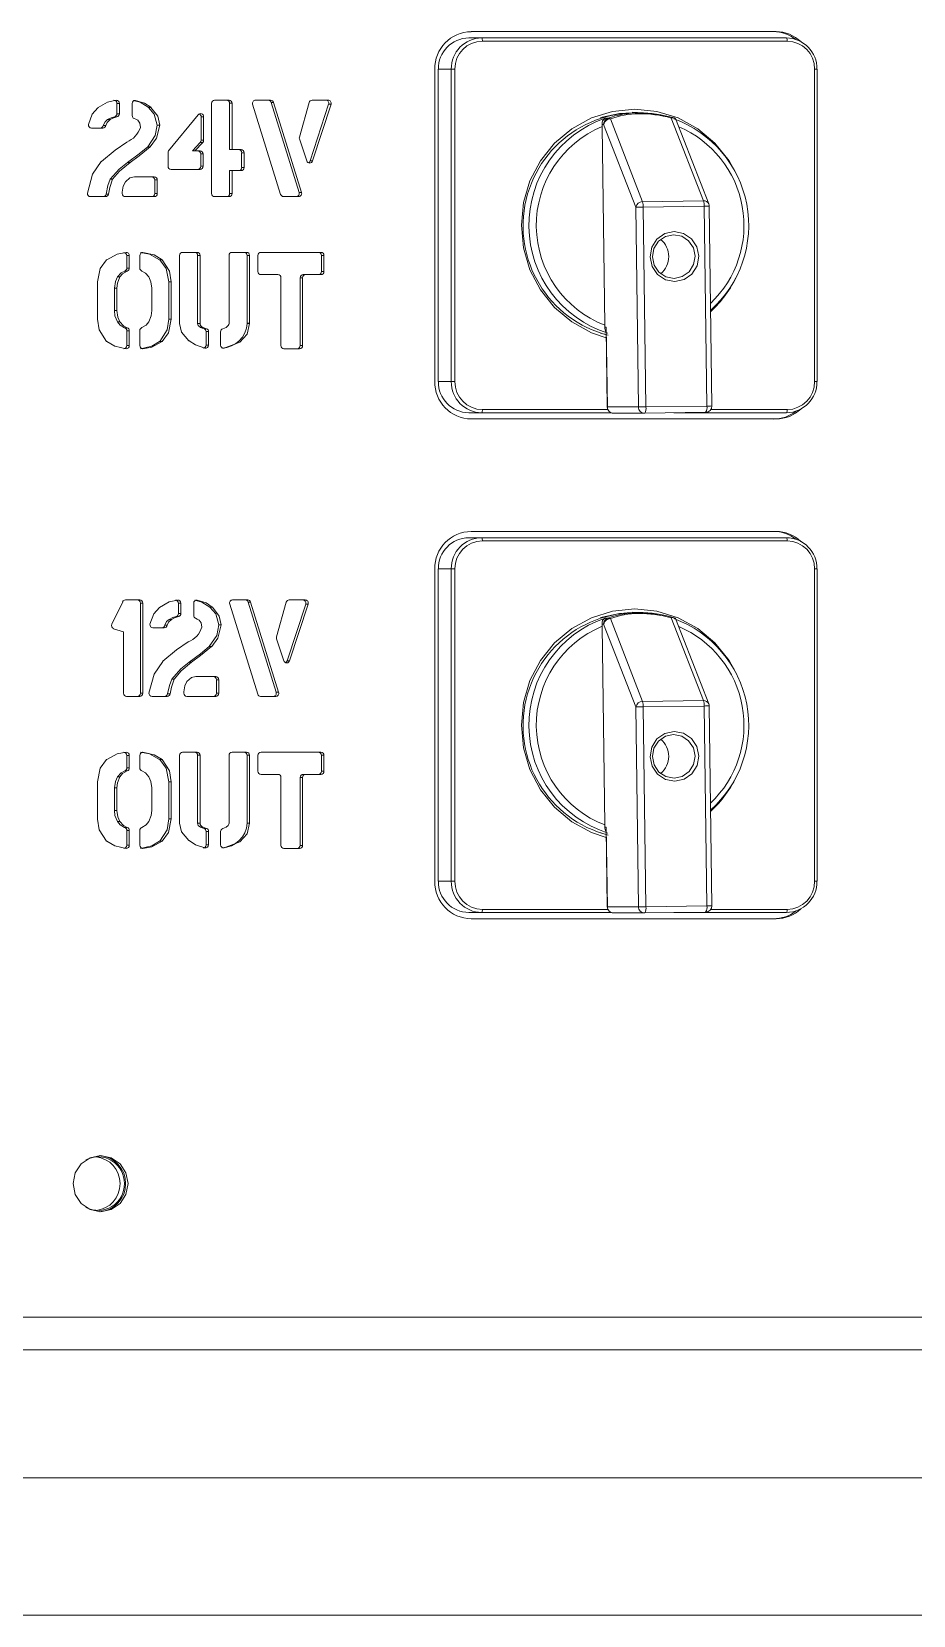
# Model space of a CAD drawing. Header units: millimetres. Extents: x 0 to 197, y 0 to 196.
# Drawn here: x 85.63 to 89.16, y 146.53 to 152.87 of the extents above; entities that cross this region are included whole.
import ezdxf

# ---------------------------------------------------------------- set-up
doc = ezdxf.new("R2010")
doc.units = ezdxf.units.MM

msp = doc.modelspace()

# ---------------------------------------------------------------- linework, layer by layer
at = {"color": 7, "linetype": 'Continuous', "lineweight": 15}
for p, q in [((88.6134, 152.8693), (87.3932, 152.8693)), ((87.3835, 152.8443), (87.435, 152.8443)), ((87.435, 152.8443), (88.6552, 152.8443)), ((88.6579, 152.8318), (87.4377, 152.8318)), ((87.2468, 152.7193), (87.2468, 151.4693)), ((87.2614, 152.7193), (87.2614, 151.4693)), ((87.313, 152.7193), (87.2614, 152.7193)), ((87.313, 151.4693), (87.313, 152.7193)), ((87.3279, 152.7193), (87.313, 152.7193)), ((87.3279, 152.7193), (87.3279, 151.4693)), ((88.7677, 151.4693), (88.7677, 152.7193)), ((88.7775, 151.4693), (88.7775, 152.7193)), ((85.9845, 152.5821), (85.9747, 152.5821)), ((85.9747, 152.541), (85.9747, 152.5821)), ((85.9845, 152.5821), (85.9845, 152.541)), ((86.0359, 152.5333), (86.0359, 152.5819)), ((86.1003, 152.5666), (86.1101, 152.5666)), ((86.1106, 152.5663), (86.1008, 152.5663)), ((86.3535, 152.2218), (86.3535, 152.5826)), ((86.3657, 152.5951), (86.4234, 152.5951)), ((86.4356, 152.5826), (86.4259, 152.5826)), ((86.4259, 152.3972), (86.4259, 152.5826)), ((86.4356, 152.5826), (86.4356, 152.3972)), ((86.6301, 152.218), (86.5179, 152.5788)), ((86.5296, 152.5951), (86.5901, 152.5951)), ((86.6018, 152.5864), (86.592, 152.5864)), ((86.7041, 152.2256), (86.592, 152.5864)), ((86.6018, 152.5864), (86.7139, 152.2256)), ((86.7051, 152.4475), (86.7443, 152.5861)), ((86.748, 152.3519), (86.8221, 152.5787)), ((86.756, 152.5951), (86.8203, 152.5951)), ((86.8319, 152.5787), (86.7578, 152.3519)), ((86.8319, 152.5787), (86.8221, 152.5787)), ((88.0681, 152.5443), (88.037, 152.5443)), ((85.918, 152.4837), (85.8726, 152.4837)), ((85.9201, 152.4937), (85.9299, 152.4937)), ((85.9373, 152.5172), (85.9471, 152.5172)), ((85.9747, 152.5288), (85.965, 152.5288)), ((85.9747, 152.541), (85.9845, 152.541)), ((86.1361, 152.4957), (86.1459, 152.4957)), ((86.1459, 152.495), (86.1361, 152.495)), ((86.181, 152.3923), (86.3, 152.5369)), ((86.3215, 152.5288), (86.3118, 152.5288)), ((86.3118, 152.4348), (86.3118, 152.5288)), ((86.3215, 152.5288), (86.3215, 152.4348)), ((87.9174, 152.4984), (87.9178, 152.4899)), ((87.9233, 152.4984), (87.9174, 152.4984)), ((87.9178, 152.4899), (87.9283, 151.6946)), ((88.0523, 152.167), (87.9233, 152.4984)), ((87.9292, 152.5225), (87.9402, 152.5225)), ((87.9502, 152.5204), (88.0791, 152.1889)), ((88.3231, 152.1923), (88.1942, 152.5238)), ((88.344, 152.1797), (88.2111, 152.5214)), ((86.2771, 152.3923), (86.3084, 152.4263)), ((86.3182, 152.4263), (86.2869, 152.3923)), ((86.3182, 152.4263), (86.3084, 152.4263)), ((86.3118, 152.4348), (86.3215, 152.4348)), ((86.7347, 152.3518), (86.7053, 152.44)), ((86.1076, 152.4083), (86.0978, 152.4083)), ((86.0982, 152.4087), (86.108, 152.4087)), ((86.1797, 152.3306), (86.1797, 152.3867)), ((86.2771, 152.3923), (86.2869, 152.3923)), ((86.2869, 152.3923), (86.3075, 152.3923)), ((86.3197, 152.3798), (86.31, 152.3798)), ((86.31, 152.3306), (86.31, 152.3798)), ((86.3197, 152.3798), (86.3197, 152.3306)), ((86.4259, 152.3972), (86.4356, 152.3972)), ((86.4356, 152.3972), (86.4717, 152.3972)), ((86.4839, 152.3847), (86.4741, 152.3847)), ((86.4741, 152.3257), (86.4741, 152.3847)), ((86.4839, 152.3847), (86.4839, 152.3257)), ((86.0177, 152.3462), (86.0275, 152.3462)), ((86.3075, 152.3181), (86.1919, 152.3181)), ((86.31, 152.3306), (86.3197, 152.3306)), ((86.4259, 152.3132), (86.4356, 152.3132)), ((86.4259, 152.2218), (86.4259, 152.3132)), ((86.4356, 152.3132), (86.4356, 152.2218)), ((86.4717, 152.3132), (86.4356, 152.3132)), ((86.4741, 152.3257), (86.4839, 152.3257)), ((86.748, 152.3519), (86.7578, 152.3519)), ((85.9476, 152.2785), (85.9574, 152.2785)), ((85.9962, 152.2218), (85.9962, 152.2269)), ((86.045, 152.2884), (86.124, 152.2884)), ((86.1362, 152.2759), (86.1265, 152.2759)), ((86.1265, 152.2218), (86.1265, 152.2759)), ((86.1362, 152.2759), (86.1362, 152.2218)), ((85.9292, 152.2093), (85.8689, 152.2093)), ((85.9314, 152.2196), (85.9412, 152.2196)), ((86.124, 152.2093), (86.0084, 152.2093)), ((86.1265, 152.2218), (86.1362, 152.2218)), ((86.4234, 152.2093), (86.3657, 152.2093)), ((86.4259, 152.2218), (86.4356, 152.2218)), ((86.7023, 152.2093), (86.6417, 152.2093)), ((86.7041, 152.2256), (86.7139, 152.2256)), ((88.0628, 151.3673), (88.0523, 152.167)), ((88.0791, 152.1889), (88.3231, 152.1923)), ((88.3261, 152.1707), (88.0821, 152.1673)), ((88.0821, 152.1673), (88.0926, 151.3676)), ((88.3367, 151.371), (88.3261, 152.1707)), ((88.3562, 151.3714), (88.3457, 152.171)), ((86.2256, 151.7019), (86.2256, 151.9736)), ((86.2378, 151.9861), (86.2954, 151.9861)), ((86.3076, 151.9736), (86.2979, 151.9736)), ((86.2979, 151.7019), (86.2979, 151.9736)), ((86.3076, 151.9736), (86.3076, 151.7019)), ((86.4235, 151.702), (86.4235, 151.9736)), ((86.4357, 151.9861), (86.4934, 151.9861)), ((86.5056, 151.9736), (86.4959, 151.9736)), ((86.4959, 151.7022), (86.4959, 151.9736)), ((86.5056, 151.9736), (86.5056, 151.7022)), ((86.5394, 151.9096), (86.5394, 151.9736)), ((86.5516, 151.9861), (86.791, 151.9861)), ((86.8032, 151.9736), (86.7935, 151.9736)), ((86.7935, 151.9096), (86.7935, 151.9736)), ((86.8032, 151.9736), (86.8032, 151.9096)), ((86.0157, 151.9113), (86.0059, 151.9113)), ((86.0242, 151.9732), (86.0145, 151.9732)), ((86.0145, 151.9233), (86.0145, 151.9732)), ((86.0145, 151.9233), (86.0242, 151.9233)), ((86.0242, 151.9732), (86.0242, 151.9233)), ((86.0662, 151.9232), (86.0662, 151.9732)), ((86.1456, 151.9566), (86.1554, 151.9566)), ((86.156, 151.9561), (86.1462, 151.9561)), ((85.8972, 151.7189), (85.8972, 151.8675)), ((85.9773, 151.8877), (85.987, 151.8877)), ((86.182, 151.8678), (86.1917, 151.8678)), ((86.1918, 151.8676), (86.182, 151.8676)), ((86.182, 151.7188), (86.182, 151.8676)), ((86.1918, 151.8676), (86.1918, 151.7188)), ((86.619, 151.8971), (86.5516, 151.8971)), ((86.6312, 151.6128), (86.6312, 151.8846)), ((86.7181, 151.8846), (86.7084, 151.8846)), ((86.7084, 151.6128), (86.7084, 151.8846)), ((86.7181, 151.8846), (86.7181, 151.6128)), ((86.7206, 151.8971), (86.7303, 151.8971)), ((86.791, 151.8971), (86.7303, 151.8971)), ((86.7935, 151.9096), (86.8032, 151.9096)), ((85.9647, 151.8427), (85.9744, 151.8427)), ((85.9647, 151.7532), (85.9647, 151.8427)), ((85.9744, 151.8427), (85.9744, 151.7532)), ((86.1145, 151.7532), (86.1145, 151.8427)), ((85.9647, 151.7532), (85.9744, 151.7532)), ((85.977, 151.708), (85.9867, 151.708)), ((86.0057, 151.6845), (86.0155, 151.6845)), ((86.0242, 151.6725), (86.0145, 151.6725)), ((86.0145, 151.6132), (86.0145, 151.6725)), ((86.0242, 151.6725), (86.0242, 151.6132)), ((86.0662, 151.6132), (86.0662, 151.6728)), ((86.182, 151.7188), (86.1918, 151.7188)), ((86.1917, 151.7186), (86.182, 151.7186)), ((86.2979, 151.7019), (86.3076, 151.7019)), ((86.3097, 151.6858), (86.3194, 151.6858)), ((86.3235, 151.6807), (86.3333, 151.6807)), ((86.3417, 151.6688), (86.3319, 151.6688)), ((86.3319, 151.615), (86.3319, 151.6688)), ((86.3417, 151.6688), (86.3417, 151.615)), ((86.3897, 151.6151), (86.3897, 151.6682)), ((86.4959, 151.7022), (86.5056, 151.7022)), ((86.5056, 151.7018), (86.4959, 151.7018)), ((87.9107, 151.6633), (87.9337, 151.6569)), ((87.9283, 151.6946), (87.9282, 151.6861)), ((87.9282, 151.6861), (87.9339, 151.6861)), ((87.9333, 151.6807), (87.9375, 151.3673)), ((87.9339, 151.6861), (87.9381, 151.3673)), ((86.0145, 151.6132), (86.0242, 151.6132)), ((86.1554, 151.6295), (86.1456, 151.6295)), ((86.1462, 151.63), (86.156, 151.63)), ((86.3319, 151.615), (86.3417, 151.615)), ((86.7059, 151.6003), (86.6434, 151.6003)), ((86.7084, 151.6128), (86.7181, 151.6128)), ((87.2614, 151.4693), (87.313, 151.4693)), ((87.3279, 151.4693), (87.313, 151.4693)), ((87.435, 151.3443), (87.3835, 151.3443)), ((87.9536, 151.3443), (87.435, 151.3443)), ((87.9381, 151.3673), (88.0628, 151.3673)), ((88.0875, 151.3426), (87.9628, 151.3426)), ((88.3316, 151.346), (88.0875, 151.3426)), ((88.0926, 151.3676), (88.3367, 151.371)), ((88.6552, 151.3443), (88.2046, 151.3443)), ((87.3932, 151.3193), (88.6134, 151.3193)), ((87.3835, 150.8443), (87.435, 150.8443)), ((88.6134, 150.8693), (87.3932, 150.8693)), ((87.435, 150.8443), (88.6552, 150.8443)), ((88.6579, 150.8318), (87.4377, 150.8318)), ((87.2468, 150.7193), (87.2468, 149.4693)), ((87.2614, 150.7193), (87.2614, 149.4693)), ((87.313, 150.7193), (87.2614, 150.7193)), ((87.313, 149.4693), (87.313, 150.7193)), ((87.3279, 150.7193), (87.313, 150.7193)), ((87.3279, 150.7193), (87.3279, 149.4693)), ((88.7677, 149.4693), (88.7677, 150.7193)), ((88.7775, 149.4693), (88.7775, 150.7193)), ((85.9542, 150.4977), (85.9977, 150.5881)), ((86.0086, 150.5951), (86.0661, 150.5951)), ((86.0783, 150.5826), (86.0685, 150.5826)), ((86.0685, 150.2218), (86.0685, 150.5826)), ((86.0783, 150.5826), (86.0783, 150.2218)), ((86.2308, 150.5821), (86.221, 150.5821)), ((86.221, 150.541), (86.221, 150.5821)), ((86.2308, 150.5821), (86.2308, 150.541)), ((86.2821, 150.5333), (86.2821, 150.5819)), ((86.4378, 150.5951), (86.4984, 150.5951)), ((86.51, 150.5864), (86.5002, 150.5864)), ((86.6124, 150.2256), (86.5002, 150.5864)), ((86.51, 150.5864), (86.6221, 150.2256)), ((86.6134, 150.4475), (86.6526, 150.5861)), ((86.6643, 150.5951), (86.7286, 150.5951)), ((86.1836, 150.5172), (86.1933, 150.5172)), ((86.221, 150.5288), (86.2113, 150.5288)), ((86.221, 150.541), (86.2308, 150.541)), ((86.3466, 150.5666), (86.3564, 150.5666)), ((86.3568, 150.5663), (86.3471, 150.5663)), ((86.5383, 150.218), (86.4262, 150.5788)), ((86.6563, 150.3519), (86.7304, 150.5787)), ((86.7401, 150.5787), (86.666, 150.3519)), ((86.7401, 150.5787), (86.7304, 150.5787)), ((87.9292, 150.5225), (87.9402, 150.5225)), ((87.9502, 150.5204), (88.0791, 150.1889)), ((88.0681, 150.5443), (88.037, 150.5443)), ((88.3231, 150.1923), (88.1942, 150.5238)), ((88.344, 150.1797), (88.2111, 150.5214)), ((86.001, 150.4679), (85.9616, 150.4802)), ((86.001, 150.2218), (86.001, 150.4679)), ((86.1642, 150.4837), (86.1189, 150.4837)), ((86.1664, 150.4937), (86.1762, 150.4937)), ((86.3824, 150.4957), (86.3921, 150.4957)), ((86.3921, 150.495), (86.3824, 150.495)), ((87.9174, 150.4984), (87.9178, 150.4899)), ((87.9233, 150.4984), (87.9174, 150.4984)), ((87.9178, 150.4899), (87.9283, 149.6946)), ((88.0523, 150.167), (87.9233, 150.4984)), ((86.3538, 150.4083), (86.3441, 150.4083)), ((86.3445, 150.4087), (86.3543, 150.4087)), ((86.6429, 150.3518), (86.6136, 150.44)), ((86.264, 150.3462), (86.2738, 150.3462)), ((86.6563, 150.3519), (86.666, 150.3519)), ((86.1939, 150.2785), (86.2037, 150.2785)), ((86.2912, 150.2884), (86.3703, 150.2884)), ((86.3825, 150.2759), (86.3727, 150.2759)), ((86.3727, 150.2218), (86.3727, 150.2759)), ((86.3825, 150.2759), (86.3825, 150.2218)), ((86.0661, 150.2093), (86.0132, 150.2093)), ((86.0685, 150.2218), (86.0783, 150.2218)), ((86.1755, 150.2093), (86.1152, 150.2093)), ((86.1777, 150.2196), (86.1875, 150.2196)), ((86.2425, 150.2218), (86.2425, 150.2269)), ((86.3703, 150.2093), (86.2547, 150.2093)), ((86.3727, 150.2218), (86.3825, 150.2218)), ((86.6105, 150.2093), (86.5499, 150.2093)), ((86.6124, 150.2256), (86.6221, 150.2256)), ((88.0628, 149.3673), (88.0523, 150.167)), ((88.0791, 150.1889), (88.3231, 150.1923)), ((88.3261, 150.1707), (88.0821, 150.1673)), ((88.0821, 150.1673), (88.0926, 149.3676)), ((88.3367, 149.371), (88.3261, 150.1707)), ((88.3562, 149.3714), (88.3457, 150.171)), ((86.0242, 149.9732), (86.0145, 149.9732)), ((86.0145, 149.9233), (86.0145, 149.9732)), ((86.0242, 149.9732), (86.0242, 149.9233)), ((86.0662, 149.9232), (86.0662, 149.9732)), ((86.1456, 149.9566), (86.1554, 149.9566)), ((86.156, 149.9561), (86.1462, 149.9561)), ((86.2256, 149.7019), (86.2256, 149.9736)), ((86.2378, 149.9861), (86.2954, 149.9861)), ((86.3076, 149.9736), (86.2979, 149.9736)), ((86.2979, 149.7019), (86.2979, 149.9736)), ((86.3076, 149.9736), (86.3076, 149.7019)), ((86.4235, 149.702), (86.4235, 149.9736)), ((86.4357, 149.9861), (86.4934, 149.9861)), ((86.5056, 149.9736), (86.4959, 149.9736)), ((86.4959, 149.7022), (86.4959, 149.9736)), ((86.5056, 149.9736), (86.5056, 149.7022)), ((86.5394, 149.9096), (86.5394, 149.9736)), ((86.5516, 149.9861), (86.791, 149.9861)), ((86.8032, 149.9736), (86.7935, 149.9736)), ((86.7935, 149.9096), (86.7935, 149.9736)), ((86.8032, 149.9736), (86.8032, 149.9096)), ((85.9773, 149.8877), (85.987, 149.8877)), ((86.0157, 149.9113), (86.0059, 149.9113)), ((86.0145, 149.9233), (86.0242, 149.9233)), ((86.619, 149.8971), (86.5516, 149.8971)), ((86.6312, 149.6128), (86.6312, 149.8846)), ((86.7181, 149.8846), (86.7084, 149.8846)), ((86.7084, 149.6128), (86.7084, 149.8846)), ((86.7181, 149.8846), (86.7181, 149.6128)), ((86.7206, 149.8971), (86.7303, 149.8971)), ((86.791, 149.8971), (86.7303, 149.8971)), ((86.7935, 149.9096), (86.8032, 149.9096)), ((85.8972, 149.7189), (85.8972, 149.8675)), ((85.9647, 149.8427), (85.9744, 149.8427)), ((85.9647, 149.7532), (85.9647, 149.8427)), ((85.9744, 149.8427), (85.9744, 149.7532)), ((86.1145, 149.7532), (86.1145, 149.8427)), ((86.182, 149.8678), (86.1917, 149.8678)), ((86.1918, 149.8676), (86.182, 149.8676)), ((86.182, 149.7188), (86.182, 149.8676)), ((86.1918, 149.8676), (86.1918, 149.7188)), ((85.9647, 149.7532), (85.9744, 149.7532)), ((85.977, 149.708), (85.9867, 149.708)), ((86.182, 149.7188), (86.1918, 149.7188)), ((86.1917, 149.7186), (86.182, 149.7186)), ((86.2979, 149.7019), (86.3076, 149.7019)), ((86.4959, 149.7022), (86.5056, 149.7022)), ((86.5056, 149.7018), (86.4959, 149.7018)), ((87.9283, 149.6946), (87.9282, 149.6861)), ((86.0057, 149.6845), (86.0155, 149.6845)), ((86.0242, 149.6725), (86.0145, 149.6725)), ((86.0145, 149.6132), (86.0145, 149.6725)), ((86.0242, 149.6725), (86.0242, 149.6132)), ((86.0662, 149.6132), (86.0662, 149.6728)), ((86.1554, 149.6295), (86.1456, 149.6295)), ((86.1462, 149.63), (86.156, 149.63)), ((86.3097, 149.6858), (86.3194, 149.6858)), ((86.3235, 149.6807), (86.3333, 149.6807)), ((86.3417, 149.6688), (86.3319, 149.6688)), ((86.3319, 149.615), (86.3319, 149.6688)), ((86.3417, 149.6688), (86.3417, 149.615)), ((86.3897, 149.6151), (86.3897, 149.6682)), ((87.9107, 149.6633), (87.9337, 149.6569)), ((87.9282, 149.6861), (87.9339, 149.6861)), ((87.9333, 149.6807), (87.9375, 149.3673)), ((87.9339, 149.6861), (87.9381, 149.3673)), ((86.0145, 149.6132), (86.0242, 149.6132)), ((86.3319, 149.615), (86.3417, 149.615)), ((86.7059, 149.6003), (86.6434, 149.6003)), ((86.7084, 149.6128), (86.7181, 149.6128)), ((87.2614, 149.4693), (87.313, 149.4693)), ((87.3279, 149.4693), (87.313, 149.4693)), ((87.435, 149.3443), (87.3835, 149.3443)), ((87.3932, 149.3193), (88.6134, 149.3193)), ((87.9536, 149.3443), (87.435, 149.3443)), ((87.9381, 149.3673), (88.0628, 149.3673)), ((88.0875, 149.3426), (87.9628, 149.3426)), ((88.3316, 149.346), (88.0875, 149.3426)), ((88.0926, 149.3676), (88.3367, 149.371)), ((88.6552, 149.3443), (88.2046, 149.3443)), ((77.6167, 147.7243), (94.2021, 147.7243)), ((94.2663, 147.5943), (77.3985, 147.5943)), ((81.8161, 146.5318), (153.5195, 146.5318))]:
    msp.add_line(p, q, dxfattribs=at)
at = {"color": 8, "linetype": 'Continuous', "lineweight": 15}
for p, q in [((88.7775, 152.7193), (88.7677, 152.7193)), ((86.0495, 152.5943), (86.0467, 152.5943)), ((86.0791, 151.9857), (86.0777, 151.9857)), ((86.0777, 151.6007), (86.0791, 151.6007)), ((86.3996, 151.6029), (86.4043, 151.6029)), ((88.7775, 151.4693), (88.7677, 151.4693)), ((87.4377, 151.3568), (87.94, 151.3568)), ((88.3518, 151.3568), (88.6579, 151.3568)), ((88.7775, 150.7193), (88.7677, 150.7193)), ((86.2957, 150.5943), (86.2929, 150.5943)), ((86.0791, 149.9857), (86.0777, 149.9857)), ((86.0777, 149.6007), (86.0791, 149.6007)), ((86.3996, 149.6029), (86.4043, 149.6029)), ((88.7775, 149.4693), (88.7677, 149.4693)), ((87.4377, 149.3568), (87.94, 149.3568)), ((88.3518, 149.3568), (88.6579, 149.3568)), ((75.1832, 147.0818), (153.5584, 147.0818))]:
    msp.add_line(p, q, dxfattribs=at)
at = {"color": 7, "linetype": 'Continuous', "lineweight": 15, "flags": 128}
for points in [[(85.8605, 152.4978), (85.8756, 152.5393), (85.8989, 152.5649)], [(85.8994, 152.5652), (85.9376, 152.5872), (85.9713, 152.5946)], [(86.1003, 152.5666), (86.0683, 152.5867), (86.0397, 152.5943)], [(86.0495, 152.5943), (86.0854, 152.5833), (86.1101, 152.5666)], [(86.1361, 152.4957), (86.124, 152.5393), (86.1008, 152.5663)], [(86.1106, 152.5663), (86.1383, 152.5307), (86.1459, 152.4957)], [(88.037, 152.5443), (87.9866, 152.5413), (87.9107, 152.5253)], [(88.1279, 152.5371), (88.0816, 152.5444), (88.037, 152.5468)], [(85.9201, 152.4937), (85.9275, 152.5086), (85.9373, 152.5172)], [(85.9471, 152.5172), (85.9351, 152.5057), (85.9299, 152.4937)], [(85.9373, 152.5172), (85.9523, 152.525), (85.965, 152.5288)], [(85.9747, 152.5288), (85.9587, 152.5236), (85.9471, 152.5172)], [(86.0584, 152.5146), (86.05, 152.5188), (86.0432, 152.5218)], [(86.0686, 152.4861), (86.066, 152.5034), (86.0584, 152.5146)], [(86.0982, 152.4087), (86.1281, 152.4533), (86.1361, 152.495)], [(86.1459, 152.495), (86.133, 152.4427), (86.108, 152.4087)], [(88.2061, 152.5241), (88.2097, 152.5224), (88.2109, 152.5213)], [(85.9124, 152.3495), (85.9676, 152.3956), (86.0141, 152.4275)], [(86.0177, 152.3462), (86.0634, 152.3799), (86.0978, 152.4083)], [(86.1076, 152.4083), (86.0634, 152.3726), (86.0275, 152.3462)], [(85.8568, 152.2226), (85.8769, 152.2985), (85.912, 152.3491)], [(85.9476, 152.2785), (85.984, 152.3195), (86.0177, 152.3462)], [(86.0275, 152.3462), (85.9851, 152.3116), (85.9574, 152.2785)], [(85.9314, 152.2196), (85.9384, 152.2533), (85.9476, 152.2785)], [(85.9574, 152.2785), (85.9465, 152.2461), (85.9412, 152.2196)], [(85.9962, 152.2273), (85.9999, 152.2514), (86.0085, 152.2684)], [(86.0089, 152.269), (86.0266, 152.2845), (86.0446, 152.2884)], [(88.208, 151.8693), (88.1706, 151.8764), (88.1386, 151.8976), (88.1171, 151.9298), (88.1091, 151.9679), (88.116, 152.0063), (88.1368, 152.039), (88.1682, 152.0611), (88.2054, 152.0693), (88.2429, 152.0622), (88.2748, 152.0409), (88.2964, 152.0088), (88.3043, 151.9706), (88.2974, 151.9323), (88.2767, 151.8995), (88.2453, 151.8774), (88.208, 151.8693)], [(88.2052, 151.8818), (88.2378, 151.8889), (88.2652, 151.9083), (88.2834, 151.9369), (88.2894, 151.9705), (88.2825, 152.0039), (88.2636, 152.032), (88.2356, 152.0506), (88.2029, 152.0568), (88.1703, 152.0497), (88.1428, 152.0303), (88.1247, 152.0017), (88.1186, 151.9681), (88.1256, 151.9347), (88.1444, 151.9066), (88.1724, 151.888), (88.2052, 151.8818)], [(85.9341, 151.9566), (85.9752, 151.9792), (86.0113, 151.9857)], [(86.1456, 151.9566), (86.1052, 151.9792), (86.0694, 151.9857)], [(86.0791, 151.9857), (86.1243, 151.9758), (86.1554, 151.9566)], [(85.8972, 151.8679), (85.9079, 151.9218), (85.9336, 151.9561)], [(85.9773, 151.8877), (85.9913, 151.9036), (86.0059, 151.9113)], [(86.0157, 151.9113), (85.9976, 151.9006), (85.987, 151.8877)], [(86.1023, 151.8877), (86.0888, 151.9035), (86.0746, 151.9113)], [(86.182, 151.8678), (86.1716, 151.9217), (86.1462, 151.9561)], [(86.156, 151.9561), (86.1856, 151.9107), (86.1917, 151.8678)], [(85.9647, 151.8427), (85.9686, 151.8689), (85.9773, 151.8877)], [(85.987, 151.8877), (85.9768, 151.8634), (85.9744, 151.8427)], [(86.1145, 151.8427), (86.1108, 151.8688), (86.1023, 151.8877)], [(85.977, 151.708), (85.9669, 151.7324), (85.9647, 151.7532)], [(85.9744, 151.7532), (85.9782, 151.7269), (85.9867, 151.708)], [(86.1023, 151.7082), (86.1122, 151.7325), (86.1145, 151.7532)], [(85.9335, 151.63), (85.9035, 151.6755), (85.8972, 151.7185)], [(86.0057, 151.6845), (85.9875, 151.6949), (85.977, 151.708)], [(85.9867, 151.708), (86.0007, 151.692), (86.0155, 151.6845)], [(86.0749, 151.6848), (86.0923, 151.6954), (86.1023, 151.7082)], [(86.1462, 151.63), (86.1759, 151.6756), (86.182, 151.7186)], [(86.1917, 151.7186), (86.1814, 151.6646), (86.156, 151.63)], [(86.2631, 151.6327), (86.2338, 151.6668), (86.2256, 151.7014)], [(86.3097, 151.6858), (86.3006, 151.6931), (86.2986, 151.6973), (86.2979, 151.7019)], [(86.3235, 151.6807), (86.3157, 151.6833), (86.3097, 151.6858)], [(86.3194, 151.6858), (86.3271, 151.6828), (86.3333, 151.6807)], [(86.3982, 151.6801), (86.4057, 151.6827), (86.4114, 151.6853)], [(86.5056, 151.7018), (86.4961, 151.6593), (86.4672, 151.6272), (86.4043, 151.6029)], [(86.4114, 151.6853), (86.4206, 151.693), (86.4228, 151.6973), (86.4235, 151.702)], [(86.0113, 151.6007), (85.9657, 151.6105), (85.9342, 151.6295)], [(86.0694, 151.6007), (86.1145, 151.6105), (86.1456, 151.6295)], [(86.1554, 151.6295), (86.1149, 151.6071), (86.0791, 151.6007)], [(86.327, 151.6028), (86.2897, 151.6158), (86.2634, 151.6325)], [(86.1457, 150.5652), (86.1839, 150.5872), (86.2176, 150.5946)], [(86.3466, 150.5666), (86.3146, 150.5867), (86.286, 150.5943)], [(86.2957, 150.5943), (86.3317, 150.5833), (86.3564, 150.5666)], [(86.1068, 150.4978), (86.1219, 150.5393), (86.1452, 150.5649)], [(86.1664, 150.4937), (86.1738, 150.5086), (86.1836, 150.5172)], [(86.1933, 150.5172), (86.1814, 150.5057), (86.1762, 150.4937)], [(86.1836, 150.5172), (86.1985, 150.525), (86.2113, 150.5288)], [(86.221, 150.5288), (86.205, 150.5236), (86.1933, 150.5172)], [(86.3046, 150.5146), (86.2962, 150.5188), (86.2895, 150.5218)], [(86.3824, 150.4957), (86.3703, 150.5393), (86.3471, 150.5663)], [(86.3568, 150.5663), (86.3846, 150.5307), (86.3921, 150.4957)], [(88.037, 150.5443), (87.9866, 150.5413), (87.9107, 150.5253)], [(88.1279, 150.5371), (88.0816, 150.5444), (88.037, 150.5468)], [(88.2061, 150.5241), (88.2097, 150.5224), (88.2109, 150.5213)], [(86.3149, 150.4861), (86.3123, 150.5034), (86.3046, 150.5146)], [(86.3445, 150.4087), (86.3744, 150.4533), (86.3824, 150.495)], [(86.3921, 150.495), (86.3793, 150.4427), (86.3543, 150.4087)], [(86.1587, 150.3495), (86.2138, 150.3956), (86.2603, 150.4275)], [(86.264, 150.3462), (86.3097, 150.3799), (86.3441, 150.4083)], [(86.3538, 150.4083), (86.3097, 150.3726), (86.2738, 150.3462)], [(86.103, 150.2226), (86.1232, 150.2985), (86.1583, 150.3491)], [(86.1939, 150.2785), (86.2303, 150.3195), (86.264, 150.3462)], [(86.2738, 150.3462), (86.2314, 150.3116), (86.2037, 150.2785)], [(86.1777, 150.2196), (86.1847, 150.2533), (86.1939, 150.2785)], [(86.2037, 150.2785), (86.1927, 150.2461), (86.1875, 150.2196)], [(86.2425, 150.2273), (86.2462, 150.2514), (86.2548, 150.2684)], [(86.2552, 150.269), (86.2729, 150.2845), (86.2909, 150.2884)], [(88.208, 149.8693), (88.1706, 149.8764), (88.1386, 149.8976), (88.1171, 149.9298), (88.1091, 149.9679), (88.116, 150.0063), (88.1368, 150.039), (88.1682, 150.0611), (88.2054, 150.0693), (88.2429, 150.0622), (88.2748, 150.0409), (88.2964, 150.0088), (88.3043, 149.9706), (88.2974, 149.9323), (88.2767, 149.8995), (88.2453, 149.8774), (88.208, 149.8693)], [(88.2052, 149.8818), (88.2378, 149.8889), (88.2652, 149.9083), (88.2834, 149.9369), (88.2894, 149.9705), (88.2825, 150.0039), (88.2636, 150.032), (88.2356, 150.0506), (88.2029, 150.0568), (88.1703, 150.0497), (88.1428, 150.0303), (88.1247, 150.0017), (88.1186, 149.9681), (88.1256, 149.9347), (88.1444, 149.9066), (88.1724, 149.888), (88.2052, 149.8818)], [(85.8972, 149.8679), (85.9079, 149.9218), (85.9336, 149.9561)], [(85.9341, 149.9566), (85.9752, 149.9792), (86.0113, 149.9857)], [(86.1456, 149.9566), (86.1052, 149.9792), (86.0694, 149.9857)], [(86.0791, 149.9857), (86.1243, 149.9758), (86.1554, 149.9566)], [(86.182, 149.8678), (86.1716, 149.9217), (86.1462, 149.9561)], [(86.156, 149.9561), (86.1856, 149.9107), (86.1917, 149.8678)], [(85.9647, 149.8427), (85.9686, 149.8689), (85.9773, 149.8877)], [(85.987, 149.8877), (85.9768, 149.8634), (85.9744, 149.8427)], [(85.9773, 149.8877), (85.9913, 149.9036), (86.0059, 149.9113)], [(86.0157, 149.9113), (85.9976, 149.9006), (85.987, 149.8877)], [(86.1023, 149.8877), (86.0888, 149.9035), (86.0746, 149.9113)], [(86.1145, 149.8427), (86.1108, 149.8688), (86.1023, 149.8877)], [(85.9335, 149.63), (85.9035, 149.6755), (85.8972, 149.7185)], [(85.977, 149.708), (85.9669, 149.7324), (85.9647, 149.7532)], [(85.9744, 149.7532), (85.9782, 149.7269), (85.9867, 149.708)], [(86.0057, 149.6845), (85.9875, 149.6949), (85.977, 149.708)], [(85.9867, 149.708), (86.0007, 149.692), (86.0155, 149.6845)], [(86.0749, 149.6848), (86.0923, 149.6954), (86.1023, 149.7082)], [(86.1023, 149.7082), (86.1122, 149.7325), (86.1145, 149.7532)], [(86.1462, 149.63), (86.1759, 149.6756), (86.182, 149.7186)], [(86.1917, 149.7186), (86.1814, 149.6646), (86.156, 149.63)], [(86.2631, 149.6327), (86.2338, 149.6668), (86.2256, 149.7014)], [(86.3097, 149.6858), (86.3006, 149.6931), (86.2986, 149.6973), (86.2979, 149.7019)], [(86.5056, 149.7018), (86.4961, 149.6593), (86.4672, 149.6272), (86.4043, 149.6029)], [(86.4114, 149.6853), (86.4206, 149.693), (86.4228, 149.6973), (86.4235, 149.702)], [(86.0113, 149.6007), (85.9657, 149.6105), (85.9342, 149.6295)], [(86.0694, 149.6007), (86.1145, 149.6105), (86.1456, 149.6295)], [(86.1554, 149.6295), (86.1149, 149.6071), (86.0791, 149.6007)], [(86.327, 149.6028), (86.2897, 149.6158), (86.2634, 149.6325)], [(86.3235, 149.6807), (86.3157, 149.6833), (86.3097, 149.6858)], [(86.3194, 149.6858), (86.3271, 149.6828), (86.3333, 149.6807)], [(86.3982, 149.6801), (86.4057, 149.6827), (86.4114, 149.6853)], [(86.0192, 148.2593), (86.0109, 148.3023), (85.9871, 148.3388), (85.9514, 148.3632), (85.9094, 148.3718), (85.8674, 148.3632), (85.8318, 148.3388), (85.8079, 148.3023), (85.7996, 148.2593), (85.8079, 148.2162), (85.8318, 148.1797), (85.8674, 148.1553), (85.9094, 148.1468), (85.9514, 148.1553), (85.9871, 148.1797), (86.0109, 148.2162), (86.0192, 148.2593)]]:
    msp.add_lwpolyline(points, dxfattribs=at)
at = {"color": 8, "linetype": 'Continuous', "lineweight": 15, "flags": 128}
for points in [[(87.9338, 151.6442), (87.8741, 151.6647), (87.7956, 151.7076), (87.7268, 151.7655), (87.6704, 151.8359), (87.6284, 151.9163), (87.6026, 152.0036), (87.5939, 152.0943), (87.6026, 152.185), (87.6284, 152.2722), (87.6704, 152.3526), (87.7268, 152.4231), (87.7956, 152.4809), (87.8741, 152.5239), (87.9592, 152.5503), (88.0478, 152.5593), (88.1364, 152.5503), (88.2215, 152.5239), (88.3, 152.4809), (88.3688, 152.4231), (88.4252, 152.3526), (88.4579, 152.2937)], [(87.9381, 151.3673), (87.9375, 151.3673), (87.9375, 151.3673)], [(87.9338, 149.6442), (87.8741, 149.6647), (87.7956, 149.7076), (87.7268, 149.7655), (87.6704, 149.8359), (87.6284, 149.9163), (87.6026, 150.0036), (87.5939, 150.0943), (87.6026, 150.185), (87.6284, 150.2722), (87.6704, 150.3526), (87.7268, 150.4231), (87.7956, 150.4809), (87.8741, 150.5239), (87.9592, 150.5503), (88.0478, 150.5593), (88.1364, 150.5503), (88.2215, 150.5239), (88.3, 150.4809), (88.3688, 150.4231), (88.4252, 150.3526), (88.4579, 150.2937)], [(87.9381, 149.3673), (87.9375, 149.3673), (87.9375, 149.3673)]]:
    msp.add_lwpolyline(points, dxfattribs=at)
at = {"color": 7, "linetype": 'Continuous', "lineweight": 15}
for centre, radius, start, end in [((87.395, 152.721), 0.1482, 90.6987, 180.68206), ((88.6034, 152.7249), 0.1444, 51.64484, 89.9052), ((88.6132, 152.7247), 0.1446, 46.458, 89.88549), ((87.385, 152.7207), 0.1235, 90.6987, 180.68206), ((87.4365, 152.7207), 0.1235, 90.6987, 180.68206), ((87.439, 152.7206), 0.1112, 90.6987, 180.68206), ((87.4212, 152.8347), 0.0167, 349.73232, 34.7468), ((88.6415, 152.8347), 0.0167, 349.73232, 34.7468), ((88.6537, 152.7207), 0.1235, 359.31794, 89.3013), ((88.6566, 152.7206), 0.1112, 359.31794, 89.3013), ((85.9069, 152.5556), 0.0123, 127.95036, 130.65266), ((85.9624, 152.5823), 0.0123, 359.28166, 89.33759), ((85.9722, 152.5823), 0.0123, 359.24404, 93.88772), ((86.0482, 152.5821), 0.0123, 83.98693, 180.79019), ((86.0926, 152.5571), 0.0123, 48.0602, 50.78479), ((86.1023, 152.5571), 0.0123, 48.0602, 50.78479), ((86.3659, 152.5828), 0.0124, 90.6987, 180.68206), ((86.4135, 152.5828), 0.0124, 359.31794, 89.3013), ((86.4233, 152.5828), 0.0124, 359.31794, 89.3013), ((86.5298, 152.5827), 0.0124, 90.9758, 197.99188), ((86.5803, 152.5829), 0.0122, 16.76405, 89.57217), ((86.59, 152.5829), 0.0122, 16.76405, 89.57217), ((86.7561, 152.5829), 0.0122, 90.44954, 164.73904), ((86.8103, 152.5827), 0.0125, 341.1821, 89.01174), ((86.8201, 152.5827), 0.0125, 341.1821, 89.01174), ((88.0524, 152.0925), 0.4519, 77.22794, 255.84652), ((85.8728, 152.4961), 0.0124, 172.14256, 269.18425), ((85.9081, 152.496), 0.0123, 270.51165, 348.90243), ((85.9178, 152.496), 0.0123, 270.51165, 348.90243), ((85.9623, 152.5409), 0.0124, 282.50787, 0.49758), ((85.9721, 152.5409), 0.0124, 282.50787, 0.49758), ((85.9782, 152.5155), 0.0951, 292.1632, 341.99818), ((86.0484, 152.5332), 0.0125, 179.666, 245.77882), ((86.1233, 152.4953), 0.0128, 358.37869, 1.61338), ((86.1331, 152.4953), 0.0128, 358.37869, 1.61338), ((86.3094, 152.5291), 0.0122, 358.67911, 140.27921), ((86.2993, 152.5289), 0.0125, 359.64839, 65.51401), ((88.0767, 152.0944), 0.4529, 109.00641, 252.50747), ((88.0818, 152.0943), 0.4282, 112.52241, 248.99147), ((87.9399, 152.5024), 0.0229, 118.0159, 189.97249), ((87.9483, 152.4989), 0.025, 108.79164, 181.16699), ((87.9498, 152.4935), 0.0269, 89.14543, 169.52735), ((87.9426, 152.5094), 0.0134, 55.51901, 100.08721), ((88.2005, 152.5059), 0.0189, 73.02547, 109.62111), ((88.0496, 152.0935), 0.4543, 311.58268, 70.02123), ((86.2991, 152.4348), 0.0127, 317.47275, 0.10368), ((86.3089, 152.4348), 0.0127, 317.47275, 0.10368), ((86.7175, 152.444), 0.0128, 164.23248, 198.3931), ((86.0892, 152.4172), 0.0124, 314.38526, 317.09853), ((86.0989, 152.4172), 0.0124, 314.38526, 317.09853), ((86.1924, 152.3867), 0.0127, 154.07777, 180.02499), ((86.2976, 152.38), 0.0124, 359.31794, 89.3013), ((86.3074, 152.38), 0.0124, 359.31794, 89.3013), ((86.4618, 152.3849), 0.0124, 359.31794, 89.3013), ((86.4716, 152.3849), 0.0124, 359.31794, 89.3013), ((85.9213, 152.3409), 0.0124, 136.12466, 138.70621), ((86.192, 152.3305), 0.0124, 179.31794, 269.3013), ((86.2976, 152.3305), 0.0124, 270.6987, 0.68206), ((86.3074, 152.3305), 0.0124, 270.6987, 0.68206), ((86.4618, 152.3255), 0.0124, 270.6987, 0.68206), ((86.4716, 152.3255), 0.0124, 270.6987, 0.68206), ((86.7462, 152.3555), 0.0121, 197.68859, 342.64953), ((86.7362, 152.3557), 0.0124, 294.29336, 342.15694), ((86.009, 152.2269), 0.0128, 178.23577, 180.00001), ((86.019, 152.2615), 0.0125, 143.15417, 146.91634), ((86.045, 152.2765), 0.0119, 90.00001, 91.77439), ((86.1141, 152.2761), 0.0124, 359.31794, 89.3013), ((86.1239, 152.2761), 0.0124, 359.31794, 89.3013), ((85.8691, 152.2216), 0.0124, 175.64231, 269.24129), ((85.9193, 152.2216), 0.0123, 270.54242, 350.90312), ((85.9291, 152.2216), 0.0123, 270.54242, 350.90312), ((86.0085, 152.2216), 0.0124, 179.31794, 269.3013), ((86.1141, 152.2216), 0.0124, 270.6987, 0.68206), ((86.1239, 152.2216), 0.0124, 270.6987, 0.68206), ((86.3659, 152.2216), 0.0124, 179.31794, 269.3013), ((86.4135, 152.2216), 0.0124, 270.6987, 0.68206), ((86.4233, 152.2216), 0.0124, 270.6987, 0.68206), ((86.6418, 152.2215), 0.0122, 196.76405, 269.57217), ((86.6923, 152.2217), 0.0124, 270.9758, 17.99188), ((86.702, 152.2217), 0.0124, 270.9758, 17.99188), ((88.0787, 152.1621), 0.0269, 89.14543, 169.52735), ((88.022, 156.151), 3.9842, 270.43542, 270.86437), ((88.0118, 152.1686), 0.0702, 358.93331, 16.83372), ((88.2559, 152.172), 0.0702, 358.93331, 16.83372), ((88.3207, 152.1707), 0.025, 0.75694, 21.25508), ((88.0953, 151.9693), 0.0886, 309.11683, 50.88317), ((86.0021, 151.9734), 0.0123, 359.29097, 89.32828), ((86.0119, 151.9734), 0.0123, 359.26312, 92.70543), ((86.0785, 151.9734), 0.0123, 87.24881, 180.73762), ((86.2379, 151.9738), 0.0124, 90.6987, 180.68206), ((86.2855, 151.9738), 0.0124, 359.31794, 89.3013), ((86.2953, 151.9738), 0.0124, 359.31794, 89.3013), ((86.4359, 151.9738), 0.0124, 90.6987, 180.68206), ((86.4835, 151.9738), 0.0124, 359.31794, 89.3013), ((86.4933, 151.9738), 0.0124, 359.31794, 89.3013), ((86.5518, 151.9738), 0.0124, 90.6987, 180.68206), ((86.7811, 151.9738), 0.0124, 359.31794, 89.3013), ((86.7909, 151.9738), 0.0124, 359.31794, 89.3013), ((85.9419, 151.9471), 0.0123, 129.32338, 132.77606), ((86.002, 151.9232), 0.0125, 288.14203, 0.41572), ((86.0118, 151.9232), 0.0125, 288.14203, 0.41572), ((86.0787, 151.9231), 0.0125, 179.5969, 250.95388), ((86.1378, 151.9471), 0.0123, 47.0753, 50.56661), ((86.1476, 151.9471), 0.0123, 47.0753, 50.56661), ((85.91, 151.8675), 0.0128, 178.48703, 180.00001), ((86.1692, 151.8676), 0.0128, 360, 0.98963), ((86.1789, 151.8676), 0.0128, 360, 0.98963), ((86.5518, 151.9094), 0.0124, 179.31794, 269.3013), ((86.6188, 151.8847), 0.0124, 359.31794, 89.3013), ((86.7207, 151.8847), 0.0124, 90.6987, 180.68206), ((86.7305, 151.8847), 0.0124, 90.6987, 180.68206), ((86.7811, 151.9094), 0.0124, 270.6987, 0.68206), ((86.7909, 151.9094), 0.0124, 270.6987, 0.68206), ((85.91, 151.7189), 0.0128, 179.99999, 181.51456), ((86.002, 151.6726), 0.0125, 359.57128, 72.77783), ((86.0118, 151.6726), 0.0125, 359.57128, 72.77783), ((86.0787, 151.6729), 0.0125, 107.77623, 180.42087), ((86.1692, 151.7188), 0.0128, 358.99595, 0), ((86.1789, 151.7188), 0.0128, 358.99595, 0), ((86.2384, 151.7019), 0.0128, 179.99999, 182.1121), ((86.3256, 151.7026), 0.018, 182.25494, 249.90201), ((86.3194, 151.6689), 0.0125, 359.59662, 70.97419), ((86.3292, 151.6689), 0.0125, 359.59662, 70.97419), ((86.4022, 151.6682), 0.0125, 108.62536, 180.40895), ((86.3912, 151.7077), 0.1049, 271.8471, 356.8132), ((86.4831, 151.7022), 0.0128, 358.59296, 0), ((86.4928, 151.7022), 0.0128, 358.59296, 0), ((87.9494, 151.6829), 0.0215, 171.41044, 222.2992), ((85.9419, 151.639), 0.0123, 227.20429, 231.26202), ((86.0021, 151.613), 0.0123, 270.67232, 0.70844), ((86.0119, 151.613), 0.0123, 267.36998, 0.73567), ((86.0785, 151.613), 0.0123, 179.26268, 272.73218), ((86.1379, 151.639), 0.0123, 308.97441, 312.94377), ((86.1476, 151.639), 0.0123, 308.97441, 312.94377), ((86.2709, 151.6422), 0.0122, 230.81352, 232.677), ((86.3196, 151.6149), 0.0123, 270.60414, 0.77661), ((86.3294, 151.6149), 0.0123, 258.60963, 0.87596), ((86.402, 151.6149), 0.0123, 179.13499, 280.69705), ((86.6435, 151.6126), 0.0124, 179.31794, 269.3013), ((86.696, 151.6126), 0.0124, 270.6987, 0.68206), ((86.7058, 151.6126), 0.0124, 270.6987, 0.68206), ((87.395, 151.4675), 0.1482, 179.31794, 269.3013), ((87.385, 151.4678), 0.1235, 179.31794, 269.3013), ((87.4365, 151.4678), 0.1235, 179.31794, 269.3013), ((87.439, 151.4679), 0.1112, 179.31794, 269.3013), ((88.6537, 151.4678), 0.1235, 270.6987, 0.68206), ((88.6566, 151.4679), 0.1112, 270.6987, 0.68206), ((87.4212, 151.3538), 0.0167, 325.2532, 10.26768), ((87.9625, 151.3676), 0.025, 180.75694, 270), ((87.9628, 151.3673), 0.0247, 180.06828, 270.10182), ((88.0325, 155.3514), 3.9842, 270.43542, 270.86437), ((88.0875, 151.3673), 0.0247, 180.06828, 270.10182), ((88.0602, 151.3612), 0.0331, 325.82888, 11.13963), ((88.3312, 151.371), 0.025, 270.79432, 0.75694), ((88.3042, 151.3646), 0.0331, 325.82888, 11.13963), ((88.6034, 151.4636), 0.1444, 270.0948, 308.35515), ((88.6132, 151.4639), 0.1446, 270.11451, 313.54184), ((88.6415, 151.3538), 0.0167, 325.2532, 10.26768), ((87.395, 150.721), 0.1482, 90.6987, 180.68206), ((87.385, 150.7207), 0.1235, 90.6987, 180.68206), ((87.4365, 150.7207), 0.1235, 90.6987, 180.68206), ((87.4212, 150.8347), 0.0167, 349.73232, 34.7468), ((88.6034, 150.7249), 0.1444, 51.64485, 89.9052), ((88.6132, 150.7247), 0.1446, 46.45816, 89.88549), ((88.6415, 150.8347), 0.0167, 349.73232, 34.7468), ((88.6537, 150.7207), 0.1235, 359.31794, 89.3013), ((87.439, 150.7206), 0.1112, 90.6987, 180.68206), ((88.6566, 150.7206), 0.1112, 359.31794, 89.3013), ((86.0087, 150.5829), 0.0122, 90.3137, 154.73637), ((86.0562, 150.5828), 0.0124, 359.31794, 89.3013), ((86.0659, 150.5828), 0.0124, 359.31794, 89.3013), ((86.2087, 150.5823), 0.0123, 359.28166, 89.33759), ((86.2184, 150.5823), 0.0123, 359.24404, 93.88772), ((86.2945, 150.5821), 0.0123, 83.98693, 180.79019), ((86.438, 150.5827), 0.0124, 90.9758, 197.99188), ((86.4885, 150.5829), 0.0122, 16.76405, 89.57217), ((86.4983, 150.5829), 0.0122, 16.76405, 89.57217), ((86.6644, 150.5829), 0.0122, 90.44954, 164.73904), ((86.7186, 150.5827), 0.0125, 341.1821, 89.01174), ((86.7283, 150.5827), 0.0125, 341.1821, 89.01174), ((86.1532, 150.5556), 0.0123, 127.95036, 130.65266), ((86.2086, 150.5409), 0.0124, 282.50787, 0.49758), ((86.2183, 150.5409), 0.0124, 282.50787, 0.49758), ((86.2947, 150.5332), 0.0125, 179.666, 245.77882), ((86.3389, 150.5571), 0.0123, 48.0602, 50.78479), ((86.3486, 150.5571), 0.0123, 48.0602, 50.78479), ((88.0524, 150.0925), 0.4519, 77.22794, 255.84657), ((88.0767, 150.0944), 0.4529, 109.00641, 252.50747), ((87.9399, 150.5024), 0.0229, 118.0159, 189.97249), ((87.9483, 150.4989), 0.025, 108.79164, 181.16699), ((87.9498, 150.4935), 0.0269, 89.14543, 169.52735), ((87.9426, 150.5094), 0.0134, 55.51901, 100.08721), ((88.2005, 150.5059), 0.0189, 73.02547, 109.62111), ((88.0496, 150.0935), 0.4543, 311.58268, 70.02123), ((85.9655, 150.4922), 0.0126, 153.98192, 251.84134), ((86.1191, 150.4961), 0.0124, 172.14256, 269.18425), ((86.1544, 150.496), 0.0123, 270.51165, 348.90243), ((86.1641, 150.496), 0.0123, 270.51165, 348.90243), ((86.2245, 150.5155), 0.0951, 292.1632, 341.99818), ((86.3696, 150.4953), 0.0128, 358.37869, 1.61338), ((86.3793, 150.4953), 0.0128, 358.37869, 1.61338), ((88.0818, 150.0943), 0.4282, 112.52241, 248.99147), ((86.3354, 150.4172), 0.0124, 314.38526, 317.09853), ((86.3452, 150.4172), 0.0124, 314.38526, 317.09853), ((86.6257, 150.444), 0.0128, 164.23248, 198.3931), ((86.1676, 150.3409), 0.0124, 136.12466, 138.70621), ((86.6545, 150.3555), 0.0121, 197.68859, 342.64953), ((86.6445, 150.3557), 0.0124, 294.29337, 342.15694), ((86.2652, 150.2615), 0.0125, 143.15417, 146.91634), ((86.2912, 150.2765), 0.0119, 90.00001, 91.77439), ((86.3604, 150.2761), 0.0124, 359.31794, 89.3013), ((86.3701, 150.2761), 0.0124, 359.31794, 89.3013), ((86.0134, 150.2216), 0.0124, 179.31794, 269.3013), ((86.0562, 150.2216), 0.0124, 270.6987, 0.68206), ((86.0659, 150.2216), 0.0124, 270.6987, 0.68206), ((86.1154, 150.2216), 0.0124, 175.64231, 269.24129), ((86.1656, 150.2216), 0.0123, 270.54242, 350.90312), ((86.1754, 150.2216), 0.0123, 270.54242, 350.90312), ((86.2553, 150.2269), 0.0128, 178.23577, 180.00001), ((86.2548, 150.2216), 0.0124, 179.31794, 269.3013), ((86.3604, 150.2216), 0.0124, 270.6987, 0.68206), ((86.3701, 150.2216), 0.0124, 270.6987, 0.68206), ((86.55, 150.2215), 0.0122, 196.76405, 269.57217), ((86.6005, 150.2217), 0.0124, 270.9758, 17.99188), ((86.6103, 150.2217), 0.0124, 270.9758, 17.99188), ((88.0787, 150.1621), 0.0269, 89.14543, 169.52735), ((88.022, 154.151), 3.9842, 270.43542, 270.86437), ((88.0118, 150.1686), 0.0702, 358.93331, 16.83372), ((88.2559, 150.172), 0.0702, 358.93331, 16.83372), ((88.3207, 150.1707), 0.025, 0.75694, 21.25508), ((88.0953, 149.9693), 0.0886, 309.11683, 50.88317), ((85.9419, 149.9471), 0.0123, 129.32338, 132.77606), ((86.0021, 149.9734), 0.0123, 359.29097, 89.32828), ((86.0119, 149.9734), 0.0123, 359.26312, 92.70543), ((86.0785, 149.9734), 0.0123, 87.24881, 180.73762), ((86.1378, 149.9471), 0.0123, 47.0753, 50.56661), ((86.1476, 149.9471), 0.0123, 47.0753, 50.56661), ((86.2379, 149.9738), 0.0124, 90.6987, 180.68206), ((86.2855, 149.9738), 0.0124, 359.31794, 89.3013), ((86.2953, 149.9738), 0.0124, 359.31794, 89.3013), ((86.4359, 149.9738), 0.0124, 90.6987, 180.68206), ((86.4835, 149.9738), 0.0124, 359.31794, 89.3013), ((86.4933, 149.9738), 0.0124, 359.31794, 89.3013), ((86.5518, 149.9738), 0.0124, 90.6987, 180.68206), ((86.7811, 149.9738), 0.0124, 359.31794, 89.3013), ((86.7909, 149.9738), 0.0124, 359.31794, 89.3013), ((86.002, 149.9232), 0.0125, 288.14203, 0.41572), ((86.0118, 149.9232), 0.0125, 288.14203, 0.41572), ((86.0787, 149.9231), 0.0125, 179.5969, 250.95388), ((86.5518, 149.9094), 0.0124, 179.31794, 269.3013), ((86.6188, 149.8847), 0.0124, 359.31794, 89.3013), ((86.7207, 149.8847), 0.0124, 90.6987, 180.68206), ((86.7305, 149.8847), 0.0124, 90.6987, 180.68206), ((86.7811, 149.9094), 0.0124, 270.6987, 0.68206), ((86.7909, 149.9094), 0.0124, 270.6987, 0.68206), ((85.91, 149.8675), 0.0128, 178.48703, 180.00001), ((86.1692, 149.8676), 0.0128, 360, 0.98963), ((86.1789, 149.8676), 0.0128, 360, 0.98963), ((85.91, 149.7189), 0.0128, 179.99999, 181.51456), ((86.1692, 149.7188), 0.0128, 358.99595, 0), ((86.1789, 149.7188), 0.0128, 358.99595, 0), ((86.2384, 149.7019), 0.0128, 179.99999, 182.1121), ((86.3256, 149.7026), 0.018, 182.25494, 249.90201), ((86.3912, 149.7077), 0.1049, 271.8471, 356.8132), ((86.4831, 149.7022), 0.0128, 358.59296, 0), ((86.4928, 149.7022), 0.0128, 358.59296, 0), ((85.9419, 149.639), 0.0123, 227.20429, 231.26202), ((86.002, 149.6726), 0.0125, 359.57128, 72.77783), ((86.0118, 149.6726), 0.0125, 359.57128, 72.77783), ((86.0787, 149.6729), 0.0125, 107.77623, 180.42087), ((86.1379, 149.639), 0.0123, 308.97441, 312.94377), ((86.1476, 149.639), 0.0123, 308.97441, 312.94377), ((86.2709, 149.6422), 0.0122, 230.81352, 232.677), ((86.3194, 149.6689), 0.0125, 359.59662, 70.97419), ((86.3292, 149.6689), 0.0125, 359.59662, 70.97419), ((86.4022, 149.6682), 0.0125, 108.62536, 180.40895), ((87.9494, 149.6829), 0.0215, 171.41044, 222.2992), ((86.0021, 149.613), 0.0123, 270.67232, 0.70844), ((86.0119, 149.613), 0.0123, 267.36998, 0.73567), ((86.0785, 149.613), 0.0123, 179.26268, 272.73218), ((86.3196, 149.6149), 0.0123, 270.60414, 0.77661), ((86.3294, 149.6149), 0.0123, 258.60963, 0.87596), ((86.402, 149.6149), 0.0123, 179.13499, 280.69705), ((86.6435, 149.6126), 0.0124, 179.31794, 269.3013), ((86.696, 149.6126), 0.0124, 270.6987, 0.68206), ((86.7058, 149.6126), 0.0124, 270.6987, 0.68206), ((87.395, 149.4675), 0.1482, 179.31794, 269.3013), ((87.385, 149.4678), 0.1235, 179.31794, 269.3013), ((87.4365, 149.4678), 0.1235, 179.31794, 269.3013), ((87.439, 149.4679), 0.1112, 179.31794, 269.3013), ((88.6537, 149.4678), 0.1235, 270.6987, 0.68206), ((88.6566, 149.4679), 0.1112, 270.6987, 0.68206), ((87.4212, 149.3538), 0.0167, 325.2532, 10.26768), ((87.9625, 149.3676), 0.025, 180.75694, 270), ((87.9628, 149.3673), 0.0247, 180.06828, 270.10182), ((88.0325, 153.3514), 3.9842, 270.43542, 270.86437), ((88.0875, 149.3673), 0.0247, 180.06828, 270.10182), ((88.0602, 149.3612), 0.0331, 325.82888, 11.13963), ((88.3312, 149.371), 0.025, 270.79432, 0.75694), ((88.3042, 149.3646), 0.0331, 325.82888, 11.13963), ((88.6034, 149.4636), 0.1444, 270.0948, 308.35514), ((88.6132, 149.4639), 0.1446, 270.11451, 313.54192), ((88.6415, 149.3538), 0.0167, 325.2532, 10.26768), ((85.8996, 148.2614), 0.105, 358.82557, 117.66418), ((85.8808, 148.2605), 0.1064, 359.35766, 84.52463), ((85.8982, 148.2606), 0.1113, 359.33911, 86.73492), ((85.8996, 148.2571), 0.105, 242.33606, 1.17443), ((85.8808, 148.2581), 0.1064, 275.47537, 0.64234), ((85.8982, 148.258), 0.1113, 273.26508, 0.66089)]:
    msp.add_arc(centre, radius, start, end, dxfattribs=at)
at = {"color": 8, "linetype": 'Continuous', "lineweight": 15}
for centre, radius, start, end in [((88.0559, 152.0938), 0.4292, 313.40575, 66.97319), ((88.3245, 152.1711), 0.0213, 24.03239, 93.79271), ((88.3064, 153.917), 1.7464, 270.64547, 271.28777), ((88.0368, 152.0894), 0.4638, 312.67971, 335.2015), ((88.3251, 152.6346), 1.2636, 270.52278, 271.41046), ((88.0559, 150.0938), 0.4292, 313.40575, 66.97319), ((88.3245, 150.1711), 0.0213, 24.03239, 93.79271), ((88.3064, 151.917), 1.7464, 270.64547, 271.28777), ((88.0368, 150.0894), 0.4638, 312.67971, 335.20063), ((88.3251, 150.6346), 1.2636, 270.52278, 271.41046)]:
    msp.add_arc(centre, radius, start, end, dxfattribs=at)
at = {"color": 7, "linetype": 'Continuous', "lineweight": 15}
for centre, major_axis, ratio, start_param, end_param in [((88.2277, 152.0943), (0.3993, -0.3527), 0.699866, 2.170663, 2.783642), ((88.2302, 152.1159), (0.3834, -0.334), 0.685577, 2.1898, 2.786864), ((87.9583, 151.6864), (0.0193, 0.0196), 0.801648, 2.253636, 2.472286), ((88.2277, 150.0943), (0.3993, -0.3527), 0.699866, 2.170663, 2.783642), ((88.2302, 150.1159), (0.3834, -0.334), 0.685577, 2.1898, 2.786864), ((87.9583, 149.6864), (0.0193, 0.0196), 0.801648, 2.253636, 2.472286)]:
    msp.add_ellipse(centre, major_axis=major_axis, ratio=ratio, start_param=start_param, end_param=end_param, dxfattribs=at)

doc.saveas('drawing.dxf')
